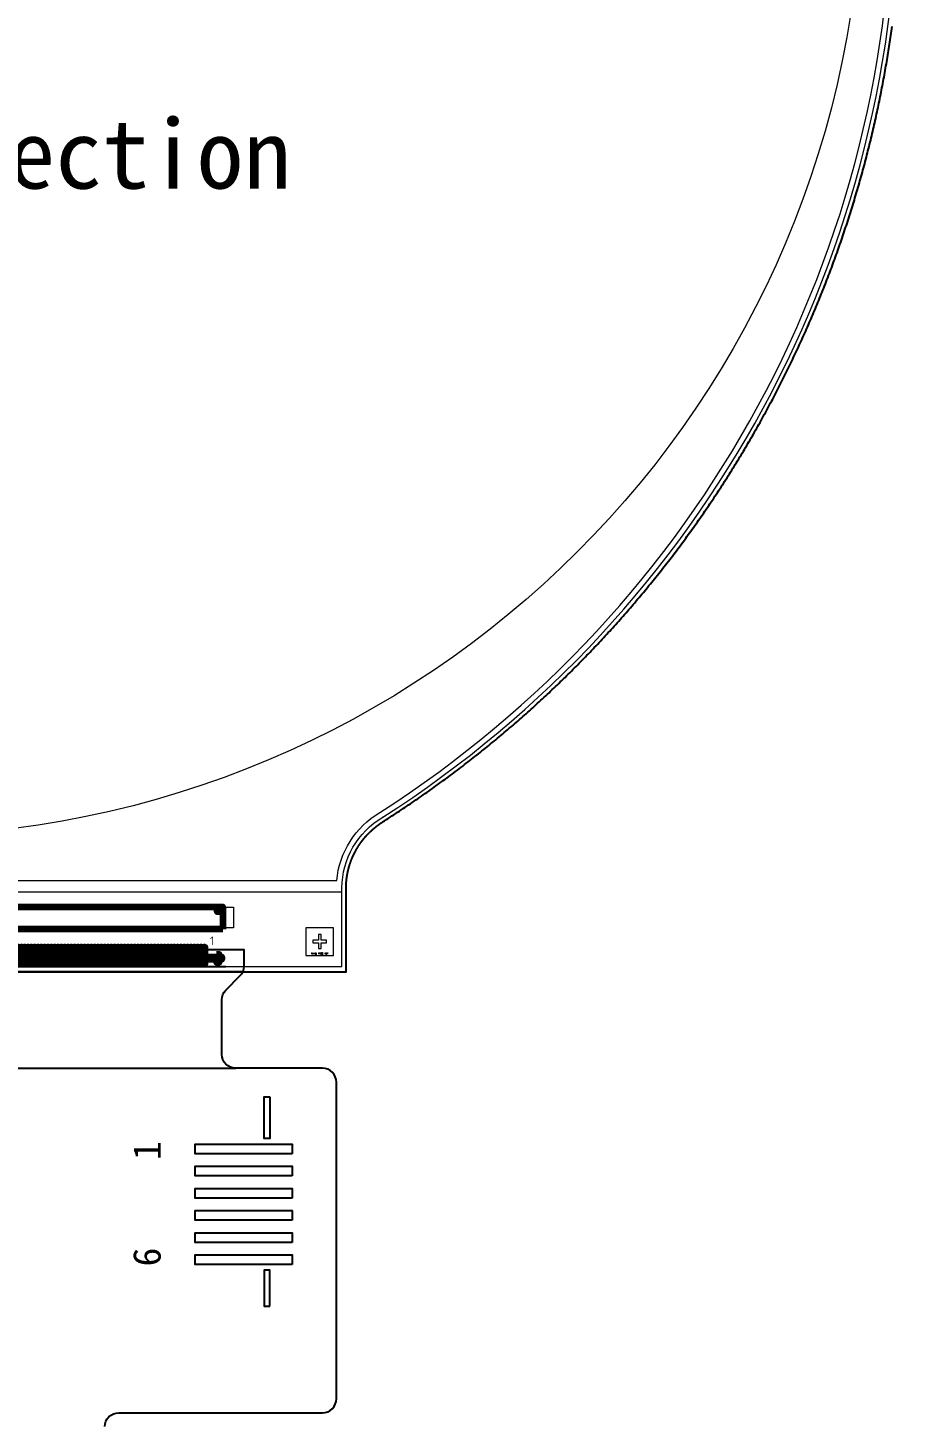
# Model space of a CAD drawing. Header units: millimetres. Extents: x 1157 to 1517, y 418 to 668.
# Drawn here: x 1260.7 to 1292, y 530.1 to 580.6 of the extents above; entities that cross this region are included whole.
import ezdxf
from ezdxf.enums import TextEntityAlignment as Align

# ---------------------------------------------------------------- set-up
doc = ezdxf.new("R2010")
doc.units = ezdxf.units.MM
for name, color, linetype in [('6文字层', 3, 'Continuous'), ('L31.drawing', 2, 'Continuous'), ('L59.drawing', 7, 'Continuous')]:
    doc.layers.add(name, color=color, linetype=linetype)
for name, color, linetype, lineweight in [('GATE.drawing', 3, 'Continuous', 100), ('hardFence.critical', 211, 'Continuous', 100), ('L190.P9', 7, 'Continuous', 100), ('LAYOUT.drawing', 140, 'Continuous', 100), ('OUTLINE.drawing', 190, 'Continuous', 100)]:
    doc.layers.add(name, color=color, linetype=linetype, lineweight=lineweight)
doc.styles.get("Standard").update_dxf_attribs({"font": 'txt', "bigfont": 'gbcbig.shx'})
doc.styles.add('宋体', font='SimSun.ttf')
doc.styles.add('标注', font='Microsoft YaHei.ttf')

# ---------------------------------------------------------------- blocks, each defined once
blk = doc.blocks.new('HSD')
at = {"layer": 'LAYOUT.drawing', "color": 0, "lineweight": -2, "elevation": 0}
blk.add_lwpolyline([(1370.249, 300.152), (1403.149, 300.152), (1403.149, 303.167), (1403.149, 303.172), (1403.149, 303.178), (1403.149, 303.183), (1403.149, 303.189), (1403.149, 303.194), (1403.149, 303.2), (1403.149, 303.211), (1403.149, 303.217), (1403.149, 303.222), (1403.15, 303.234), (1403.15, 303.245), (1403.15, 303.25), (1403.15, 303.256), (1403.151, 303.267), (1403.151, 303.273), (1403.151, 303.278), (1403.151, 303.284), (1403.151, 303.289), (1403.152, 303.295), (1403.152, 303.301), (1403.152, 303.306), (1403.153, 303.312), (1403.153, 303.317), (1403.153, 303.323), (1403.154, 303.329), (1403.154, 303.334), (1403.154, 303.34), (1403.155, 303.345), (1403.155, 303.351), (1403.155, 303.356), (1403.156, 303.362), (1403.156, 303.368), (1403.156, 303.373), (1403.157, 303.379), (1403.157, 303.384), (1403.158, 303.39), (1403.158, 303.395), (1403.159, 303.401), (1403.159, 303.407), (1403.16, 303.412), (1403.161, 303.423), (1403.161, 303.429), (1403.162, 303.434), (1403.162, 303.44), (1403.163, 303.446), (1403.163, 303.451), (1403.165, 303.462), (1403.165, 303.468), (1403.166, 303.473), (1403.166, 303.479), (1403.167, 303.484), (1403.168, 303.49), (1403.168, 303.496), (1403.169, 303.501), (1403.17, 303.507), (1403.17, 303.512), (1403.171, 303.518), (1403.172, 303.523), (1403.172, 303.529), (1403.173, 303.534), (1403.174, 303.54), (1403.175, 303.545), (1403.175, 303.551), (1403.176, 303.557), (1403.177, 303.562), (1403.178, 303.568), (1403.179, 303.573), (1403.179, 303.579), (1403.18, 303.584), (1403.181, 303.59), (1403.182, 303.595), (1403.183, 303.601), (1403.184, 303.606), (1403.184, 303.612), (1403.185, 303.617), (1403.186, 303.623), (1403.187, 303.628), (1403.188, 303.634), (1403.19, 303.645), (1403.191, 303.65), (1403.192, 303.656), (1403.193, 303.661), (1403.194, 303.667), (1403.195, 303.672), (1403.196, 303.678), (1403.197, 303.683), (1403.198, 303.689), (1403.199, 303.694), (1403.201, 303.705), (1403.202, 303.711), (1403.203, 303.716), (1403.205, 303.727), (1403.207, 303.733), (1403.208, 303.738), (1403.209, 303.744), (1403.21, 303.749), (1403.211, 303.755), (1403.212, 303.76), (1403.213, 303.766), (1403.215, 303.771), (1403.216, 303.776), (1403.218, 303.787), (1403.22, 303.793), (1403.221, 303.798), (1403.222, 303.804), (1403.225, 303.815), (1403.226, 303.82), (1403.227, 303.826), (1403.228, 303.831), (1403.23, 303.836), (1403.231, 303.842), (1403.232, 303.847), (1403.234, 303.853), (1403.235, 303.858), (1403.236, 303.863), (1403.239, 303.874), (1403.241, 303.88), (1403.242, 303.885), (1403.244, 303.891), (1403.245, 303.896), (1403.246, 303.901), (1403.249, 303.912), (1403.251, 303.917), (1403.252, 303.923), (1403.254, 303.928), (1403.255, 303.934), (1403.257, 303.939), (1403.258, 303.944), (1403.26, 303.95), (1403.263, 303.961), (1403.265, 303.966), (1403.266, 303.971), (1403.268, 303.977), (1403.269, 303.982), (1403.271, 303.987), (1403.273, 303.993), (1403.276, 304.003), (1403.278, 304.009), (1403.279, 304.014), (1403.283, 304.025), (1403.284, 304.03), (1403.286, 304.035), (1403.288, 304.041), (1403.289, 304.046), (1403.293, 304.057), (1403.295, 304.062), (1403.296, 304.067), (1403.298, 304.073), (1403.3, 304.078), (1403.302, 304.083), (1403.304, 304.088), (1403.306, 304.094), (1403.307, 304.099), (1403.309, 304.104), (1403.311, 304.109), (1403.313, 304.115), (1403.315, 304.12), (1403.319, 304.131), (1403.32, 304.136), (1403.322, 304.141), (1403.324, 304.146), (1403.326, 304.151), (1403.328, 304.157), (1403.33, 304.162), (1403.332, 304.167), (1403.334, 304.172), (1403.336, 304.178), (1403.338, 304.183), (1403.342, 304.193), (1403.344, 304.198), (1403.346, 304.204), (1403.348, 304.209), (1403.35, 304.214), (1403.352, 304.219), (1403.354, 304.224), (1403.357, 304.23), (1403.359, 304.235), (1403.361, 304.24), (1403.363, 304.245), (1403.365, 304.25), (1403.369, 304.261), (1403.371, 304.266), (1403.374, 304.271), (1403.376, 304.276), (1403.378, 304.281), (1403.38, 304.286), (1403.382, 304.292), (1403.385, 304.297), (1403.387, 304.302), (1403.389, 304.307), (1403.391, 304.312), (1403.394, 304.317), (1403.396, 304.322), (1403.398, 304.327), (1403.403, 304.338), (1403.405, 304.343), (1403.41, 304.353), (1403.412, 304.358), (1403.414, 304.363), (1403.417, 304.368), (1403.419, 304.373), (1403.422, 304.378), (1403.424, 304.383), (1403.426, 304.388), (1403.429, 304.393), (1403.431, 304.398), (1403.434, 304.403), (1403.436, 304.408), (1403.439, 304.413), (1403.441, 304.418), (1403.443, 304.423), (1403.448, 304.433), (1403.451, 304.438), (1403.453, 304.443), (1403.456, 304.448), (1403.461, 304.458), (1403.464, 304.463), (1403.469, 304.473), (1403.471, 304.478), (1403.474, 304.483), (1403.476, 304.488), (1403.479, 304.493), (1403.484, 304.503), (1403.487, 304.508), (1403.49, 304.513), (1403.495, 304.523), (1403.498, 304.527), (1403.5, 304.533), (1403.503, 304.537), (1403.506, 304.542), (1403.508, 304.547), (1403.511, 304.552), (1403.514, 304.557), (1403.519, 304.567), (1403.522, 304.571), (1403.525, 304.576), (1403.528, 304.581), (1403.53, 304.586), (1403.536, 304.596), (1403.539, 304.6), (1403.542, 304.605), (1403.545, 304.61), (1403.547, 304.615), (1403.55, 304.62), (1403.553, 304.625), (1403.556, 304.629), (1403.559, 304.634), (1403.562, 304.639), (1403.565, 304.644), (1403.571, 304.653), (1403.573, 304.658), (1403.576, 304.663), (1403.579, 304.668), (1403.582, 304.672), (1403.585, 304.677), (1403.588, 304.682), (1403.591, 304.686), (1403.594, 304.691), (1403.597, 304.696), (1403.6, 304.701), (1403.603, 304.705), (1403.606, 304.71), (1403.612, 304.719), (1403.615, 304.724), (1403.619, 304.729), (1403.622, 304.733), (1403.625, 304.738), (1403.628, 304.743), (1403.631, 304.747), (1403.634, 304.752), (1403.637, 304.757), (1403.64, 304.761), (1403.643, 304.766), (1403.647, 304.77), (1403.65, 304.775), (1403.653, 304.78), (1403.656, 304.784), (1403.662, 304.793), (1403.666, 304.798), (1403.669, 304.803), (1403.672, 304.807), (1403.675, 304.812), (1403.679, 304.816), (1403.682, 304.821), (1403.685, 304.825), (1403.688, 304.83), (1403.692, 304.834), (1403.695, 304.839), (1403.698, 304.843), (1403.702, 304.848), (1403.705, 304.852), (1403.708, 304.857), (1403.711, 304.861), (1403.715, 304.866), (1403.722, 304.875), (1403.725, 304.879), (1403.728, 304.884), (1403.732, 304.888), (1403.735, 304.893), (1403.738, 304.897), (1403.742, 304.902), (1403.749, 304.91), (1403.756, 304.919), (1403.763, 304.928), (1403.766, 304.932), (1403.769, 304.937), (1403.773, 304.941), (1403.776, 304.945), (1403.78, 304.95), (1403.783, 304.954), (1403.787, 304.959), (1403.791, 304.963), (1403.794, 304.967), (1403.798, 304.971), (1403.801, 304.976), (1403.805, 304.98), (1403.808, 304.984), (1403.812, 304.989), (1403.815, 304.993), (1403.823, 305.002), (1403.826, 305.006), (1403.83, 305.01), (1403.834, 305.014), (1403.837, 305.019), (1403.841, 305.023), (1403.844, 305.027), (1403.848, 305.031), (1403.855, 305.04), (1403.863, 305.048), (1403.867, 305.052), (1403.87, 305.056), (1403.874, 305.061), (1403.878, 305.065), (1403.881, 305.069), (1403.885, 305.073), (1403.889, 305.077), (1403.893, 305.081), (1403.897, 305.085), (1403.9, 305.09), (1403.904, 305.094), (1403.908, 305.098), (1403.915, 305.106), (1403.923, 305.114), (1403.927, 305.118), (1403.935, 305.126), (1403.938, 305.13), (1403.942, 305.134), (1403.95, 305.142), (1403.958, 305.151), (1403.962, 305.154), (1403.966, 305.158), (1403.97, 305.162), (1403.974, 305.166), (1403.978, 305.17), (1403.981, 305.174), (1403.985, 305.178), (1403.989, 305.182), (1403.993, 305.186), (1403.997, 305.19), (1404.001, 305.194), (1404.005, 305.198), (1404.009, 305.202), (1404.013, 305.206), (1404.017, 305.21), (1404.021, 305.213), (1404.025, 305.217), (1404.029, 305.221), (1404.033, 305.225), (1404.042, 305.233), (1404.046, 305.237), (1404.05, 305.24), (1404.054, 305.244), (1404.058, 305.248), (1404.062, 305.252), (1404.066, 305.256), (1404.07, 305.259), (1404.074, 305.263), (1404.078, 305.267), (1404.083, 305.271), (1404.087, 305.274), (1404.091, 305.278), (1404.095, 305.282), (1404.099, 305.286), (1404.103, 305.289), (1404.107, 305.293), (1404.112, 305.297), (1404.116, 305.301), (1404.12, 305.304), (1404.124, 305.308), (1404.133, 305.315), (1404.137, 305.319), (1404.141, 305.323), (1404.145, 305.326), (1404.15, 305.33), (1404.154, 305.333), (1404.158, 305.337), (1404.163, 305.341), (1404.167, 305.344), (1404.171, 305.348), (1404.175, 305.351), (1404.18, 305.355), (1404.184, 305.359), (1404.188, 305.362), (1404.193, 305.366), (1404.197, 305.369), (1404.206, 305.376), (1404.21, 305.38), (1404.219, 305.387), (1404.223, 305.39), (1404.227, 305.394), (1404.232, 305.397), (1404.236, 305.401), (1404.241, 305.404), (1404.245, 305.408), (1404.249, 305.411), (1404.254, 305.414), (1404.258, 305.418), (1404.263, 305.421), (1404.267, 305.425), (1404.276, 305.431), (1404.28, 305.435), (1404.285, 305.438), (1404.294, 305.445), (1404.303, 305.452), (1404.307, 305.455), (1404.312, 305.458), (1404.316, 305.461), (1404.321, 305.465), (1404.325, 305.468), (1404.33, 305.471), (1404.334, 305.475), (1404.339, 305.478), (1404.344, 305.481), (1404.348, 305.484), (1404.353, 305.488), (1404.362, 305.494), (1404.371, 305.5), (1404.38, 305.507), (1404.385, 305.51), (1404.389, 305.513), (1404.394, 305.516), (1404.399, 305.519), (1404.403, 305.523), (1404.408, 305.526), (1404.412, 305.529), (1404.417, 305.532), (1404.422, 305.535), (1404.426, 305.538), (1404.431, 305.541), (1404.44, 305.547), (1404.445, 305.55), (1404.45, 305.553), (1404.459, 305.559), (1404.464, 305.562), (1404.469, 305.566, 0.0001), (1404.469, 305.566), (1404.536, 305.609), (1404.604, 305.652), (1404.671, 305.695), (1404.738, 305.739), (1404.806, 305.782), (1404.873, 305.826), (1404.94, 305.87), (1405.007, 305.914), (1405.074, 305.958), (1405.141, 306.002), (1405.207, 306.047), (1405.274, 306.091), (1405.341, 306.136), (1405.407, 306.181), (1405.473, 306.226), (1405.54, 306.271), (1405.606, 306.316), (1405.672, 306.362), (1405.738, 306.407), (1405.804, 306.453), (1405.87, 306.498), (1405.935, 306.544), (1406.001, 306.59), (1406.067, 306.636), (1406.132, 306.683), (1406.198, 306.729), (1406.263, 306.776), (1406.328, 306.822), (1406.393, 306.869), (1406.458, 306.916), (1406.523, 306.963), (1406.588, 307.01), (1406.653, 307.058), (1406.717, 307.105), (1406.782, 307.153), (1406.846, 307.2), (1406.911, 307.248), (1406.975, 307.296), (1407.039, 307.344), (1407.103, 307.392), (1407.167, 307.441), (1407.231, 307.489), (1407.295, 307.538), (1407.358, 307.586), (1407.422, 307.635), (1407.485, 307.684), (1407.549, 307.733), (1407.612, 307.782), (1407.675, 307.832), (1407.738, 307.881), (1407.801, 307.931), (1407.864, 307.98), (1407.927, 308.03), (1407.99, 308.08), (1408.052, 308.13), (1408.115, 308.18), (1408.177, 308.231), (1408.24, 308.281), (1408.302, 308.332), (1408.364, 308.382), (1408.426, 308.433), (1408.488, 308.484), (1408.55, 308.535), (1408.611, 308.586), (1408.673, 308.638), (1408.734, 308.689), (1408.796, 308.741), (1408.857, 308.792), (1408.918, 308.844), (1408.979, 308.896), (1409.04, 308.948), (1409.101, 309), (1409.162, 309.052), (1409.223, 309.105), (1409.283, 309.157), (1409.344, 309.21), (1409.404, 309.263), (1409.464, 309.316), (1409.525, 309.369), (1409.585, 309.422), (1409.645, 309.475), (1409.704, 309.528), (1409.764, 309.582), (1409.824, 309.635), (1409.883, 309.689), (1409.943, 309.743), (1410.002, 309.797), (1410.061, 309.851), (1410.12, 309.905), (1410.179, 309.959), (1410.238, 310.014), (1410.297, 310.068), (1410.356, 310.123), (1410.414, 310.178), (1410.473, 310.232), (1410.531, 310.287), (1410.589, 310.343), (1410.647, 310.398), (1410.705, 310.453), (1410.763, 310.509), (1410.821, 310.564), (1410.879, 310.62), (1410.936, 310.676), (1410.994, 310.731), (1411.051, 310.787), (1411.108, 310.844), (1411.165, 310.9), (1411.222, 310.956), (1411.279, 311.013), (1411.336, 311.069), (1411.393, 311.126), (1411.449, 311.183), (1411.506, 311.24), (1411.562, 311.297), (1411.618, 311.354), (1411.674, 311.411), (1411.73, 311.468), (1411.786, 311.526), (1411.842, 311.584), (1411.898, 311.641), (1411.953, 311.699), (1412.009, 311.757), (1412.064, 311.815), (1412.119, 311.873), (1412.174, 311.931), (1412.229, 311.99), (1412.284, 312.048), (1412.339, 312.107), (1412.393, 312.165), (1412.448, 312.224), (1412.502, 312.283), (1412.557, 312.342), (1412.611, 312.401), (1412.665, 312.46), (1412.719, 312.52), (1412.773, 312.579), (1412.826, 312.639), (1412.88, 312.698), (1412.933, 312.758), (1412.987, 312.818), (1413.04, 312.878), (1413.093, 312.938), (1413.146, 312.998), (1413.199, 313.058), (1413.251, 313.119), (1413.304, 313.179), (1413.357, 313.24), (1413.409, 313.301), (1413.461, 313.361), (1413.513, 313.422), (1413.565, 313.483), (1413.617, 313.544), (1413.669, 313.606), (1413.721, 313.667), (1413.772, 313.728), (1413.824, 313.79), (1413.875, 313.851), (1413.926, 313.913), (1413.977, 313.975), (1414.028, 314.037), (1414.079, 314.099), (1414.129, 314.161), (1414.18, 314.223), (1414.23, 314.286), (1414.281, 314.348), (1414.331, 314.41), (1414.381, 314.473), (1414.431, 314.536), (1414.481, 314.599), (1414.53, 314.662), (1414.58, 314.725), (1414.629, 314.788), (1414.679, 314.851), (1414.728, 314.914), (1414.777, 314.978), (1414.826, 315.041), (1414.875, 315.105), (1414.923, 315.168), (1414.972, 315.232), (1415.02, 315.296), (1415.069, 315.36), (1415.117, 315.424), (1415.165, 315.488), (1415.213, 315.553), (1415.26, 315.617), (1415.308, 315.681), (1415.356, 315.746), (1415.403, 315.811), (1415.45, 315.875), (1415.498, 315.94), (1415.545, 316.005), (1415.591, 316.07), (1415.638, 316.135), (1415.685, 316.2), (1415.731, 316.266), (1415.778, 316.331), (1415.824, 316.397), (1415.87, 316.462), (1415.916, 316.528), (1415.962, 316.594), (1416.008, 316.659), (1416.053, 316.725), (1416.099, 316.791), (1416.144, 316.858), (1416.189, 316.924), (1416.234, 316.99), (1416.279, 317.056), (1416.324, 317.123), (1416.369, 317.189), (1416.413, 317.256), (1416.458, 317.323), (1416.502, 317.39), (1416.546, 317.457), (1416.59, 317.524), (1416.634, 317.591), (1416.678, 317.658), (1416.721, 317.725), (1416.765, 317.792), (1416.808, 317.86), (1416.851, 317.927), (1416.895, 317.995), (1416.937, 318.063), (1416.98, 318.13), (1417.023, 318.198), (1417.066, 318.266), (1417.108, 318.334), (1417.15, 318.402), (1417.192, 318.471), (1417.234, 318.539), (1417.276, 318.607), (1417.318, 318.676), (1417.36, 318.744), (1417.401, 318.813), (1417.442, 318.882), (1417.484, 318.95), (1417.525, 319.019), (1417.566, 319.088), (1417.606, 319.157), (1417.647, 319.226), (1417.687, 319.295), (1417.728, 319.365), (1417.768, 319.434), (1417.808, 319.503), (1417.848, 319.573), (1417.888, 319.642), (1417.928, 319.712), (1417.967, 319.782), (1418.007, 319.852), (1418.046, 319.922), (1418.085, 319.992), (1418.124, 320.062), (1418.163, 320.132), (1418.202, 320.202), (1418.24, 320.272), (1418.279, 320.343), (1418.317, 320.413), (1418.355, 320.483), (1418.393, 320.554), (1418.431, 320.625), (1418.469, 320.695), (1418.506, 320.766), (1418.544, 320.837), (1418.581, 320.908), (1418.618, 320.979), (1418.655, 321.05), (1418.692, 321.121), (1418.729, 321.193), (1418.765, 321.264), (1418.802, 321.335), (1418.838, 321.407), (1418.874, 321.478), (1418.91, 321.55), (1418.946, 321.622), (1418.982, 321.693), (1419.018, 321.765), (1419.053, 321.837), (1419.089, 321.909), (1419.124, 321.981), (1419.159, 322.053), (1419.194, 322.125), (1419.228, 322.197), (1419.263, 322.27), (1419.298, 322.342), (1419.332, 322.415), (1419.366, 322.487), (1419.4, 322.56), (1419.434, 322.632), (1419.468, 322.705), (1419.501, 322.778), (1419.535, 322.851), (1419.568, 322.924), (1419.601, 322.997), (1419.634, 323.07), (1419.667, 323.143), (1419.7, 323.216), (1419.733, 323.289), (1419.765, 323.362), (1419.797, 323.436), (1419.83, 323.509), (1419.862, 323.583), (1419.894, 323.656), (1419.925, 323.73), (1419.957, 323.804), (1419.988, 323.877), (1420.02, 323.951), (1420.051, 324.025), (1420.082, 324.099), (1420.113, 324.173), (1420.143, 324.247), (1420.174, 324.321), (1420.204, 324.395), (1420.235, 324.469), (1420.265, 324.544), (1420.295, 324.618), (1420.324, 324.693), (1420.354, 324.767), (1420.384, 324.842), (1420.413, 324.916), (1420.442, 324.991), (1420.471, 325.065), (1420.5, 325.14), (1420.529, 325.215), (1420.558, 325.29), (1420.586, 325.365), (1420.615, 325.44), (1420.643, 325.515), (1420.671, 325.59), (1420.699, 325.665), (1420.726, 325.74), (1420.754, 325.816), (1420.781, 325.891), (1420.809, 325.966), (1420.836, 326.042), (1420.863, 326.117), (1420.89, 326.193), (1420.916, 326.268), (1420.943, 326.344), (1420.969, 326.42), (1420.996, 326.495), (1421.022, 326.571), (1421.048, 326.647), (1421.074, 326.723), (1421.099, 326.799), (1421.125, 326.875), (1421.15, 326.951), (1421.175, 327.027), (1421.2, 327.103), (1421.225, 327.179), (1421.25, 327.256), (1421.275, 327.332), (1421.299, 327.408), (1421.323, 327.485), (1421.347, 327.561), (1421.371, 327.638), (1421.395, 327.714), (1421.419, 327.791), (1421.442, 327.867), (1421.466, 327.944), (1421.489, 328.021), (1421.512, 328.098), (1421.535, 328.174), (1421.558, 328.251), (1421.581, 328.328), (1421.603, 328.405), (1421.625, 328.482), (1421.647, 328.559), (1421.67, 328.636), (1421.691, 328.713), (1421.713, 328.79), (1421.735, 328.868), (1421.756, 328.945), (1421.777, 329.022), (1421.798, 329.1), (1421.819, 329.177), (1421.84, 329.254), (1421.861, 329.332), (1421.881, 329.409), (1421.902, 329.487), (1421.922, 329.565), (1421.942, 329.642), (1421.962, 329.72), (1421.981, 329.797), (1422.001, 329.875), (1422.02, 329.953), (1422.04, 330.031), (1422.059, 330.109), (1422.078, 330.187), (1422.096, 330.265), (1422.115, 330.342), (1422.134, 330.42), (1422.152, 330.499), (1422.17, 330.577), (1422.188, 330.655), (1422.206, 330.733), (1422.224, 330.811), (1422.241, 330.889), (1422.259, 330.968), (1422.276, 331.046), (1422.293, 331.124), (1422.31, 331.202), (1422.327, 331.281), (1422.343, 331.359), (1422.36, 331.438), (1422.376, 331.516), (1422.392, 331.595), (1422.408, 331.673), (1422.424, 331.752), (1422.44, 331.831), (1422.455, 331.909), (1422.471, 331.988), (1422.486, 332.067), (1422.501, 332.145), (1422.516, 332.224), (1422.531, 332.303), (1422.545, 332.382), (1422.56, 332.461), (1422.574, 332.539), (1422.588, 332.618), (1422.602, 332.697), (1422.616, 332.776), (1422.629, 332.855), (1422.643, 332.934), (1422.656, 333.013), (1422.67, 333.092), (1422.683, 333.171), (1422.695, 333.251), (1422.708, 333.33), (1422.721, 333.409), (1422.733, 333.488), (1422.745, 333.567), (1422.757, 333.647), (1422.769, 333.726), (1422.781, 333.805), (1422.793, 333.884), (1422.804, 333.964), (1422.816, 334.043), (1422.827, 334.123), (1422.838, 334.202), (1422.849, 334.281)], format="xyb", dxfattribs=at)
blk = doc.blocks.new('JFD')
at = {"color": 0}
blk.add_blockref('HSD', (0, 0), dxfattribs=at)
blk = doc.blocks.new('ST7701S_pad_location_Name_out_line')
at = {"layer": 'L59.drawing', "color": 4, "linetype": 'Continuous', "lineweight": 100}
blk.add_lwpolyline([(-12000, -400), (12000, -400), (12000, 400), (-12000, 400)], close=True, dxfattribs=at)
blk.add_lwpolyline([(-12000, -400), (12000, -400), (12000, 400), (-12000, 400)], close=True, dxfattribs=at)
blk.add_lwpolyline([(-12000, -400), (12000, -400), (12000, 400), (-12000, 400)], close=True, dxfattribs=at)
blk = doc.blocks.new('align_l')
at = {"layer": 'L31.drawing'}
for points in [[(-0.015, -0.045), (-0.015, -0.015), (-0.045, -0.015), (-0.045, 0.015), (-0.015, 0.015), (-0.015, 0.045), (0.015, 0.045), (0.015, 0.015), (0.045, 0.015), (0.045, -0.015), (0.015, -0.015), (0.015, -0.045), (-0.015, -0.045)], [(-0.045, 0.025), (-0.025, 0.025), (-0.025, 0.045), (-0.045, 0.045), (-0.045, 0.025)]]:
    blk.add_lwpolyline(points, close=True, dxfattribs=at)
at = {"layer": 'L59.drawing'}
blk.add_lwpolyline([(-0.055, -0.055), (0.055, -0.055), (0.055, 0.055), (-0.055, 0.055), (-0.055, -0.055)], close=True, dxfattribs=at)
blk = doc.blocks.new('A_MARK')
at = {"layer": 'hardFence.critical', "color": 211, "linetype": 'Continuous', "lineweight": 100}
for points in [[(-75, -75), (75, -75), (75, 56), (-75, 56)], [(-15, -45), (-15, -15), (-45, -15), (-45, 15), (-15, 15), (-15, 45), (15, 45), (15, 15), (45, 15), (45, -15), (15, -15), (15, -45)], [(-45, 25), (-25, 25), (-25, 45), (-45, 45)], [(-2, 0), (0, 0), (0, 2), (-2, 2)], [(-2, -2), (0, -2), (0, 0), (-2, 0)], [(0, 0), (2, 0), (2, 2), (0, 2)], [(0, -2), (2, -2), (2, 0), (0, 0)]]:
    blk.add_lwpolyline(points, close=True, dxfattribs=at)
blk = doc.blocks.new('fpc_pad')
at = {"layer": 'OUTLINE.drawing', "color": 3, "linetype": 'Continuous', "lineweight": 100}
blk.add_lwpolyline([(0, 0), (60, 0), (60, 600), (0, 600)], close=True, dxfattribs=at)
blk = doc.blocks.new('fpc_pad_dummy')
at = {"layer": 'OUTLINE.drawing', "color": 3, "linetype": 'Continuous', "lineweight": 100}
blk.add_lwpolyline([(0, 0), (60, 0), (60, 600), (0, 600)], close=True, dxfattribs=at)
blk = doc.blocks.new('fpc_mark')
at = {"layer": 'GATE.drawing', "color": 3, "linetype": 'Continuous', "lineweight": 100}
blk.add_lwpolyline([(200, 300), (100, 300), (100, 200), (0, 200), (0, 100), (100, 100), (100, 0), (200, 0), (200, 100), (600, 100), (600, 200), (200, 200)], close=True, dxfattribs=at)
blk = doc.blocks.new('zw$26CD')
at = {"color": 4, "lineweight": 0}
blk.add_lwpolyline([(16.3, -36.929, -0.262329), (17.771, -34.374, 0.258172), (36.364, -0.04, 0.414537), (0, 36.364, 0.414527), (-36.364, -0.04, 0.258309), (-17.757, -34.38, -0.269034), (-16.3, -37.024), (-16.3, -39.764), (16.3, -39.764), (16.3, -36.929)], format="xyb", close=True, dxfattribs=at)
at = {"color": 6, "lineweight": 0}
blk.add_lwpolyline([(16.113, -36.664, -0.240186), (17.666, -34.204, 0.258156), (36.164, -0.041, 0.414546), (0, 36.164, 0.414535), (-36.164, -0.041, 0.258298), (-17.652, -34.21, -0.238545), (-16.113, -36.664)], format="xyb", close=True, dxfattribs=at)
at = {"color": 4, "lineweight": 0}
blk.add_lwpolyline([(16.1, -36.986, -0.000032), (16.1, -36.985)], format="xyb", dxfattribs=at)
at = {"color": 6, "lineweight": 0}
blk.add_lwpolyline([(16.26, -36.984, -0.000013), (16.26, -36.984)], format="xyb", dxfattribs=at)
at = {"color": 0, "lineweight": 0}
blk.add_arc((-3.957, -0.403), 40.323, 302.6384, 302.6407, dxfattribs=at)
at = {"layer": 'GATE.drawing', "color": 3, "linetype": 'Continuous', "lineweight": 0}
blk.add_lwpolyline([(15.75, -38.814), (15.55, -38.814), (15.55, -38.614), (15.45, -38.614), (15.45, -38.814), (15.25, -38.814), (15.25, -38.914), (15.45, -38.914), (15.45, -39.114), (15.55, -39.114), (15.55, -38.914), (15.75, -38.914)], close=True, dxfattribs=at)
at = {"layer": 'L190.P9', "color": 7, "linetype": 'Continuous', "lineweight": 0}
blk.add_lwpolyline([(12.39, -38.374), (-12.39, -38.374), (-12.39, -37.62), (12.39, -37.62)], close=True, dxfattribs=at)
at = {"layer": 'LAYOUT.drawing', "color": 4, "linetype": 'Continuous', "lineweight": 0}
blk.add_line((17.757, -34.381), (17.779, -34.366), dxfattribs=at)
at = {"layer": 'LAYOUT.drawing', "color": 140, "linetype": 'Continuous', "lineweight": 0}
blk.add_line((-16.3, -37.064), (16.3, -37.064), dxfattribs=at)
at = {"layer": 'OUTLINE.drawing', "color": 5, "linetype": 'Continuous', "lineweight": 0}
blk.add_lwpolyline([(15, -39.364), (16, -39.364), (16, -38.364), (15, -38.364)], close=True, dxfattribs=at)
at = {"layer": 'OUTLINE.drawing', "color": 4, "linetype": 'Continuous', "lineweight": 0}
blk.add_ellipse((0, 0), major_axis=(0, 35.064), ratio=1, dxfattribs=at)
at = {"color": 1, "linetype": 'Continuous', "lineweight": 0, "yscale": 0.001000000073726498, "zscale": 0.001000000073726498}
for name, p, xscale in [('ST7701S_pad_location_Name_out_line', (0, -38.014), -0.001000000073726498), ('A_MARK', (11.87, -37.712), -0.001000000073726498), ('align_l', (11.87, -37.712), -0.001000000073726498), ('fpc_pad_dummy', (11.19, -39.664), 0.001000000073726498), ('fpc_pad', (11.31, -39.664), 0.001000000073726498), ('fpc_mark', (11.97, -39.614), -0.001000000073726498)]:
    blk.add_blockref(name, p, dxfattribs=dict(at, xscale=xscale))
at = {"color": 1, "linetype": 'Continuous', "lineweight": 0, "xscale": 0.001000000073726498, "yscale": 0.001000000073726498, "zscale": 0.001000000073726498, "row_count": 1, "column_count": 186, "row_spacing": 0.6012000443243705, "column_spacing": 0.1200000088471797}
blk.add_blockref('fpc_pad', (-11.13, -39.664), dxfattribs=at)
at = {"color": 4, "lineweight": 0, "style": '宋体'}
blk.add_text('viewing direction', height=2.5, dxfattribs=at).set_placement((0, -10.428), align=Align.MIDDLE_CENTER)
at = {"layer": '6文字层', "color": 7, "linetype": 'Continuous', "lineweight": 0, "style": '标注'}
blk.add_text('1', height=0.3, dxfattribs=at).set_placement((11.516, -38.985))
at = {"layer": 'OUTLINE.drawing', "color": 6, "linetype": 'Continuous', "lineweight": 0}
blk.add_text('PANEL PROC KEY', height=0.05, dxfattribs=at).set_placement((15.493, -39.296), align=Align.MIDDLE_CENTER)

msp = doc.modelspace()

# ---------------------------------------------------------------- linework, layer by layer
at = {"color": 30, "lineweight": -3}
for p, q in [((1243.563, 546.734), (1267.799, 546.734)), ((1268.318, 530.622), (1268.318, 530.622))]:
    msp.add_line(p, q, dxfattribs=at)
at = {"color": 5}
for p, q in [((1268.409, 546.538), (1243.559, 546.538)), ((1243.92, 543.062), (1268.154, 543.062))]:
    msp.add_line(p, q, dxfattribs=at)
at = {"color": 30, "lineweight": -3}
msp.add_lwpolyline([(1263.434, 530.122, -0.414214), (1263.934, 530.622), (1271.284, 530.622, 0.414214), (1271.784, 531.122), (1271.784, 542.562, 0.414214), (1271.284, 543.062), (1268.154, 543.062, -0.414214), (1267.654, 543.562), (1267.654, 545.531, -0.198912), (1267.8, 545.884), (1268.307, 546.391, 0.198912), (1268.454, 546.745), (1268.454, 547.334), (1242.914, 547.334)], format="xyb", dxfattribs=at)
for points in [[(1269.384, 542.023), (1269.384, 540.523), (1269.184, 540.523), (1269.184, 542.023)], [(1269.384, 534.473), (1269.384, 535.773), (1269.184, 535.773), (1269.184, 534.473)]]:
    msp.add_lwpolyline(points, close=True)
at = {"color": 2}
for points in [[(1270.184, 539.973), (1266.684, 539.973), (1266.684, 540.323), (1270.184, 540.323)], [(1270.184, 539.973), (1266.684, 539.973), (1266.684, 540.323), (1270.184, 540.323)], [(1270.184, 539.173), (1266.684, 539.173), (1266.684, 539.523), (1270.184, 539.523)], [(1270.184, 538.373), (1266.684, 538.373), (1266.684, 538.723), (1270.184, 538.723)], [(1270.184, 537.573), (1266.684, 537.573), (1266.684, 537.923), (1270.184, 537.923)], [(1270.184, 536.773), (1266.684, 536.773), (1266.684, 537.123), (1270.184, 537.123)], [(1270.184, 535.973), (1266.684, 535.973), (1266.684, 536.323), (1270.184, 536.323)]]:
    msp.add_lwpolyline(points, close=True, dxfattribs=at)

# ---------------------------------------------------------------- block references
at = {"color": 5}
msp.add_blockref('JFD', (-131.015, 246.386), dxfattribs=at)
at = {"color": 1}
msp.add_blockref('zw$26CD', (1255.684, 586.498), dxfattribs=at)

# ---------------------------------------------------------------- texts
at = {"color": 6, "style": '宋体'}
for s, p in [('1', (1264.95, 540.088)), ('6', (1264.946, 536.245))]:
    msp.add_text(s, height=1, rotation=90, dxfattribs=at).set_placement(p, align=Align.MIDDLE_CENTER)

doc.saveas('drawing.dxf')
